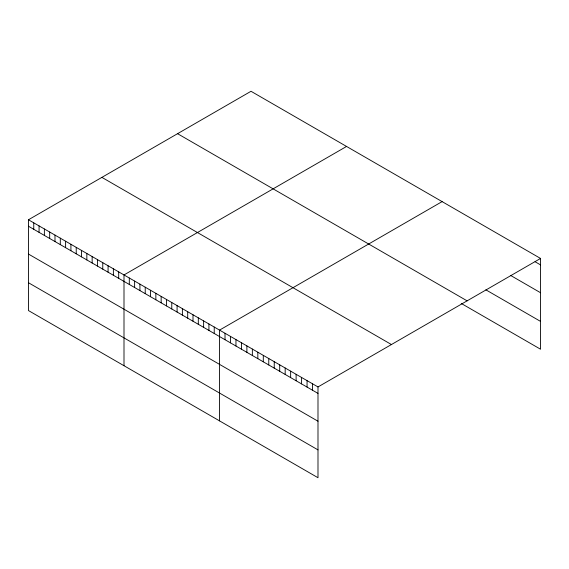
<?xml version="1.0" encoding="UTF-8"?>
<svg xmlns="http://www.w3.org/2000/svg" width="569" height="569" viewBox="0 0 569 569"><rect width="100%" height="100%" fill="white"/><g stroke="black" fill="none" stroke-linecap="round" stroke-linejoin="round"><path stroke-width="0.85" d="M28.45 219.776L317.993 386.941L317.993 477.718L28.45 310.553L28.45 219.776L251.007 91.282L540.55 258.447L540.55 349.224L461.246 303.441M346.557 146.446L123.999 274.941L123.999 365.718M442.106 201.611L219.549 330.105L219.549 420.882M317.993 386.941L540.55 258.447M535.08 261.74L540.55 264.898M510.471 275.36L540.55 292.729M485.862 289.82L540.55 321.4M177.564 133.687L467.106 300.852M101.894 177.372L391.436 344.537M28.45 226.227L317.993 393.392M28.45 254.051L317.993 421.216M28.45 282.722L317.993 449.887M312.523 383.783L312.523 390.234M307.054 380.625L307.054 387.076M301.584 377.467L301.584 383.919M296.115 374.31L296.115 380.761M290.645 371.152L290.645 377.603M285.176 367.994L285.176 374.445M279.706 364.836L279.706 371.287M274.237 361.678L274.237 368.129M268.767 358.52L268.767 364.971M263.298 355.369L263.298 361.82M257.828 352.211L257.828 358.662M252.359 349.053L252.359 355.504M246.889 345.895L246.889 352.346M241.427 342.737L241.427 349.188M235.957 339.579L235.957 346.03M230.488 336.421L230.488 342.872M225.018 333.263L225.018 339.714M214.236 327.04L214.236 333.491M208.93 323.974L208.93 330.425M203.624 320.909L203.624 327.36M198.311 317.843L198.311 324.294M193.005 314.785L193.005 321.236M187.699 311.72L187.699 318.171M182.386 308.654L182.386 315.105M177.08 305.589L177.08 312.04M171.774 302.523L171.774 308.974M166.468 299.458L166.468 305.909M161.155 296.392L161.155 302.843M155.849 293.327L155.849 299.778M150.543 290.261L150.543 296.712M145.23 287.203L145.23 293.654M139.924 284.137L139.924 290.588M134.618 281.072L134.618 287.523M129.305 278.006L129.305 284.457M118.693 271.875L118.693 278.326M113.38 268.81L113.38 275.261M108.074 265.744L108.074 272.195M102.769 262.679L102.769 269.13M97.455 259.62L97.455 266.072M92.15 256.555L92.15 263.006M86.844 253.489L86.844 259.941M81.531 250.424L81.531 256.875M76.225 247.359L76.225 253.81M70.919 244.293L70.919 250.744M65.606 241.228L65.606 247.679M60.3 238.162L60.3 244.613M54.994 235.097L54.994 241.548M49.681 232.038L49.681 238.489M44.375 228.973L44.375 235.424M39.069 225.907L39.069 232.358M33.756 222.842L33.756 229.293"/></g></svg>
